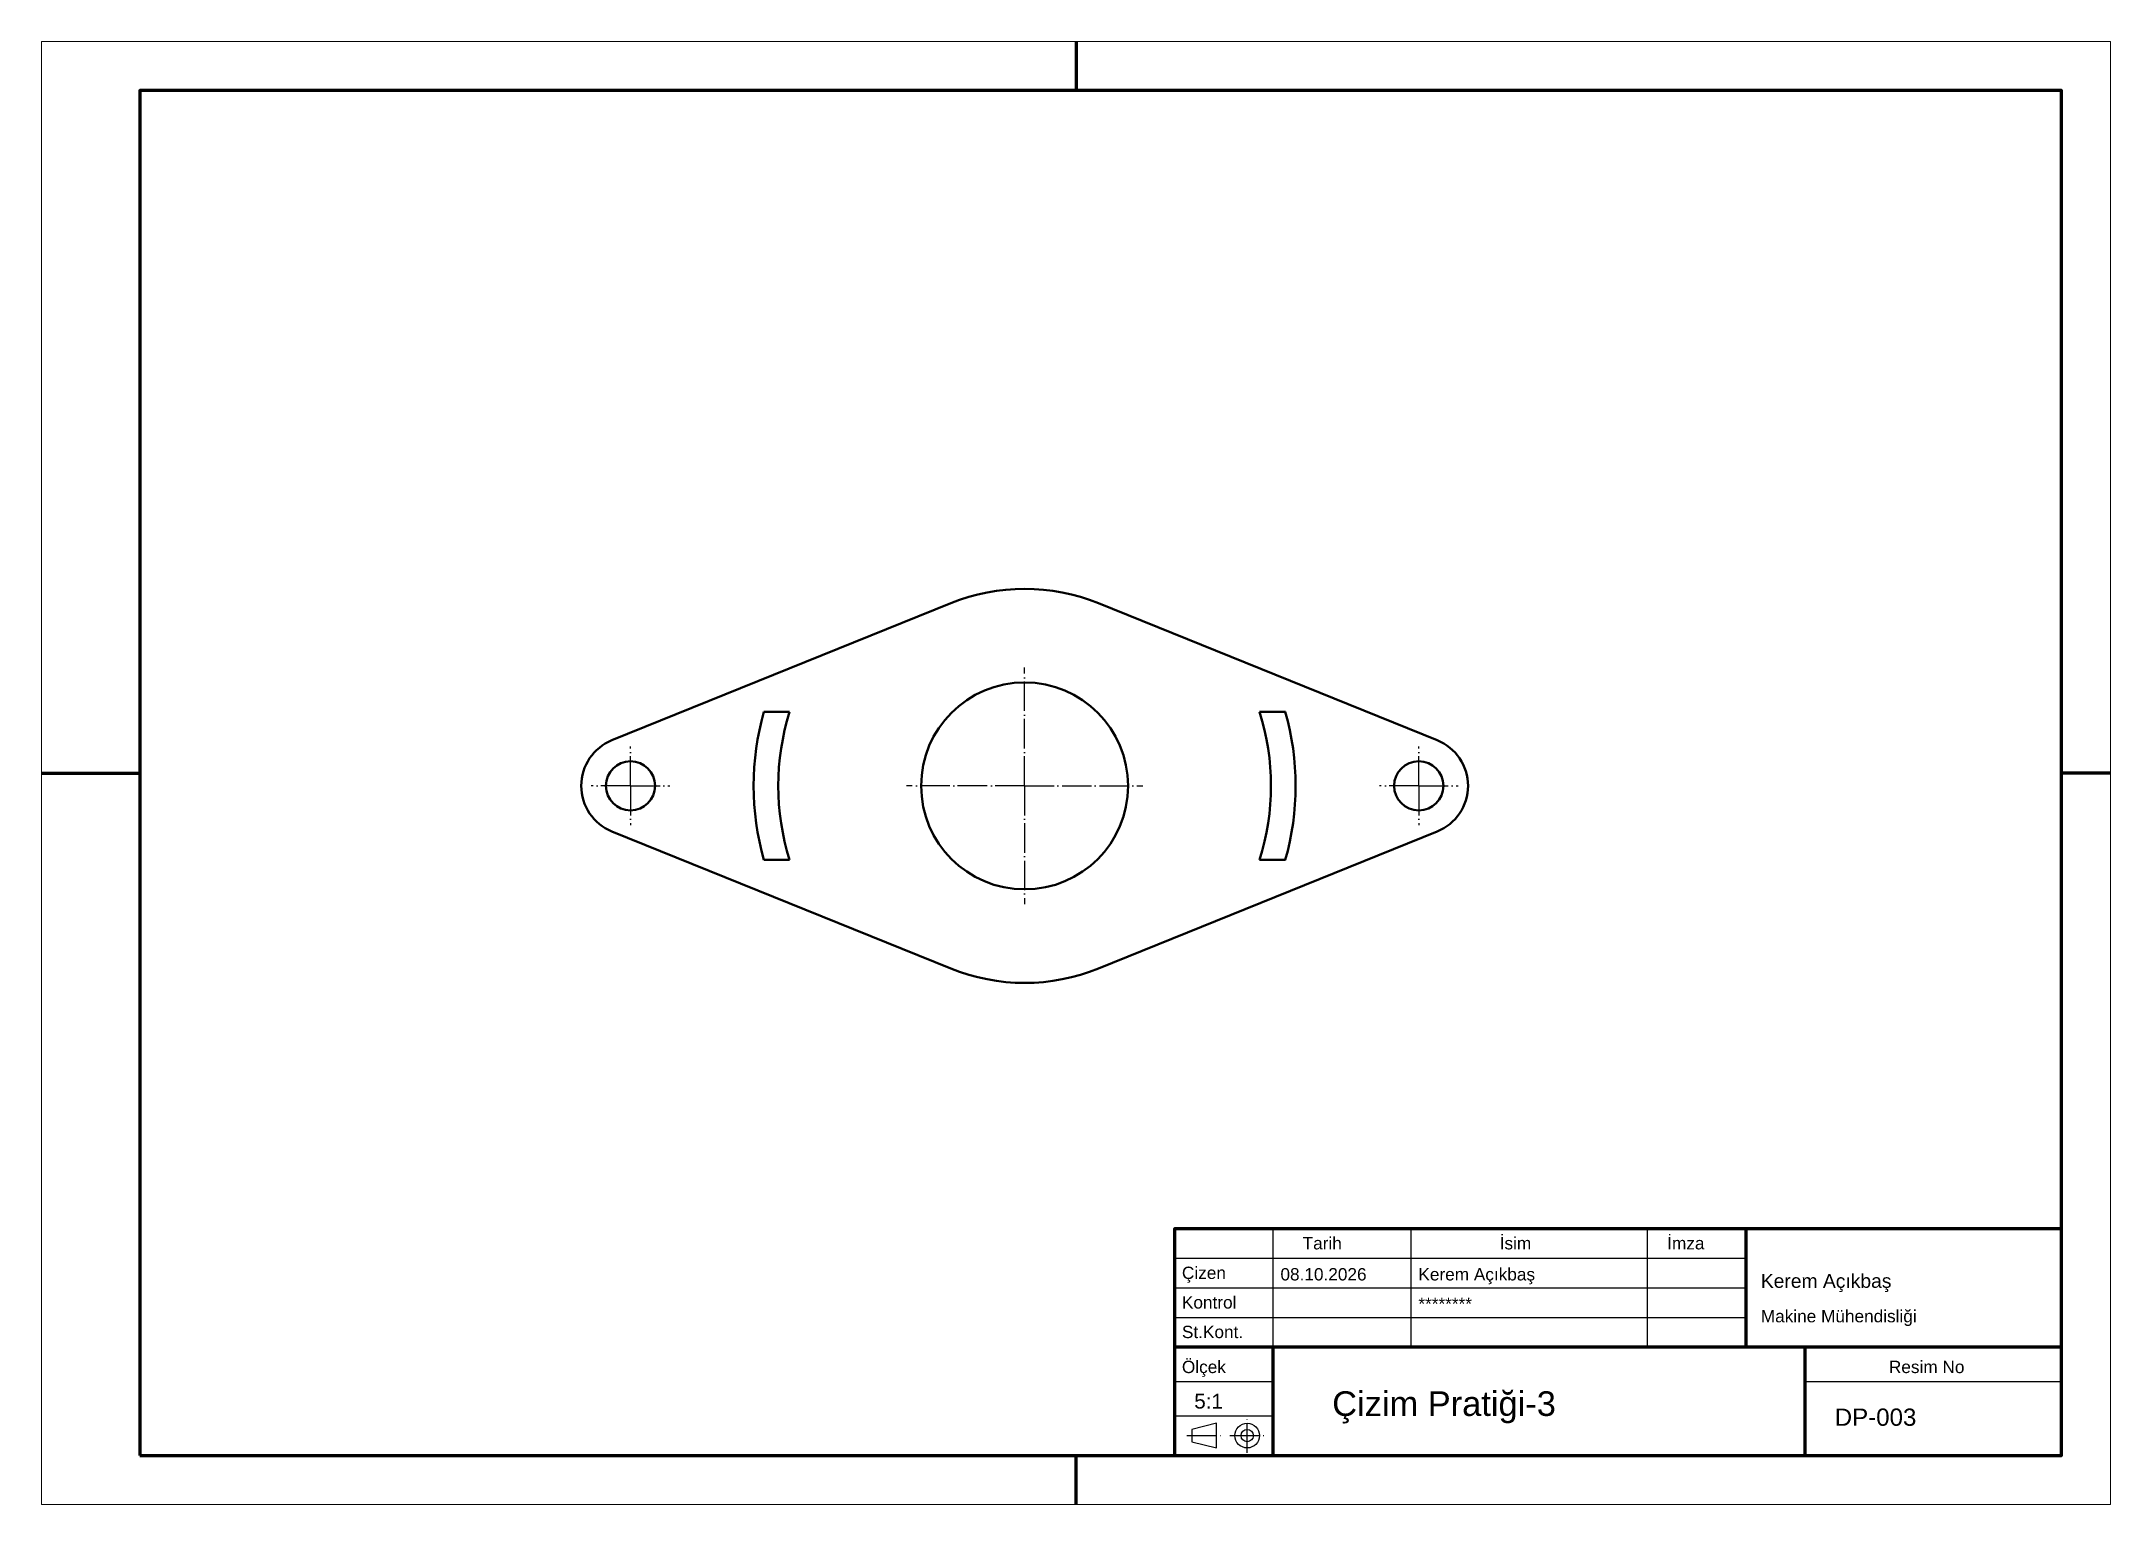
# Model space of a CAD drawing. Header units: millimetres. Extents: x 0 to 420, y 0 to 297.
import ezdxf

# ---------------------------------------------------------------- set-up
doc = ezdxf.new("R2010")
doc.units = ezdxf.units.MM
doc.header["$LTSCALE"] = 0.25
doc.linetypes.add('ACAD_ISO04W100', pattern=[30, 24, -3, 0, -3])
for name, color, linetype, lineweight in [('01-GORUNEN', 7, 'Continuous', 50), ('03-EKSEN', 1, 'ACAD_ISO04W100', 25), ('07-YAZI', 7, 'Continuous', 25), ('09-CERCEVE', 7, 'Continuous', 70)]:
    doc.layers.add(name, color=color, linetype=linetype, lineweight=lineweight)
doc.layers.add('04-YAPI', color=8, linetype='Continuous', lineweight=13, plot=False)
doc.styles.add('TR-YAZI', font='arial.ttf')

# ---------------------------------------------------------------- blocks, each defined once
blk = doc.blocks.new('ANTET')
at = {"layer": '03-EKSEN'}
for p, q in [((-165.25, 0.5), (-165.25, 7.5)), ((-177.5, 4), (-170.5, 4)), ((-168.75, 4), (-161.75, 4))]:
    blk.add_line(p, q, dxfattribs=at)
at = {"layer": '07-YAZI'}
for p, q in [((-160, 22), (-160, 46)), ((-132, 22), (-132, 46)), ((-84, 22), (-84, 46)), ((-180, 40), (-64, 40)), ((-180, 34), (-64, 34)), ((-180, 28), (-64, 28)), ((-180, 15), (-160, 15)), ((-52, 15), (0, 15)), ((-180, 8), (-160, 8))]:
    blk.add_line(p, q, dxfattribs=at)
blk.add_lwpolyline([(-176.5, 2.75), (-171.5, 1.5), (-171.5, 6.5), (-176.5, 5.25), (-176.5, 2.75)], dxfattribs=at)
for radius in [2.5, 1.25]:
    blk.add_circle((-165.25, 4), radius, dxfattribs=at)
at = {"layer": '09-CERCEVE'}
for p, q in [((-64, 22), (-64, 46)), ((-180, 22), (0, 22)), ((-160, 0), (-160, 22)), ((-52, 0), (-52, 22))]:
    blk.add_line(p, q, dxfattribs=at)
blk.add_lwpolyline([(-180, 0), (0, 0), (0, 46), (-180, 46), (-180, 0)], dxfattribs=at)
at = {"layer": '07-YAZI', "style": 'TR-YAZI'}
for s, p in [('Tarih', (-154, 41.8)), ('İsim', (-114, 41.8)), ('İmza', (-80, 41.8)), ('Çizen', (-178.5, 35.8)), ('Kontrol', (-178.5, 29.8)), ('St.Kont.', (-178.5, 23.8)), ('Ölçek', (-178.5, 16.7)), ('Resim No', (-35, 16.7))]:
    blk.add_text(s, height=2.5, dxfattribs=at).set_placement(p)
for tag, p, height in [('TARIH', (-158.5, 35.5), 2.5), ('CIZEN', (-130.5, 35.5), 2.5), ('KURUM', (-61, 34), 2.8), ('NO', (-130.5, 29.5), 2.5), ('BOLUM', (-61, 27), 2.5), ('PARCA', (-148, 8), 5), ('OLCEK', (-176, 9.5), 3), ('RESIMNO', (-46, 6), 3.5)]:
    blk.add_attdef(tag, p, '', height=height, dxfattribs=at)

msp = doc.modelspace()

# ---------------------------------------------------------------- linework, layer by layer
at = {"layer": '01-GORUNEN'}
for p, q in [((184.57, 182.97), (115.82, 155.16)), ((214.57, 182.97), (283.32, 155.16)), ((146.66, 160.89), (151.87, 160.89)), ((252.49, 160.89), (247.27, 160.89)), ((184.57, 108.81), (115.82, 136.62)), ((214.57, 108.81), (283.32, 136.62)), ((146.66, 130.89), (151.87, 130.89)), ((252.49, 130.89), (247.27, 130.89))]:
    msp.add_line(p, q, dxfattribs=at)
for centre, radius in [((199.57, 145.89), 21), ((119.57, 145.89), 5), ((279.57, 145.89), 5)]:
    msp.add_circle(centre, radius, dxfattribs=at)
for centre, radius, start, end in [((199.57, 145.89), 40, 67.9757, 112.0243), ((199.57, 145.89), 55, 164.1734, 195.8266), ((199.57, 145.89), 50, 162.5424, 197.4576), ((199.57, 145.89), 50, 342.5424, 17.4576), ((199.57, 145.89), 55, 344.1734, 15.8266), ((119.57, 145.89), 10, 112.0243, 247.9757), ((279.57, 145.89), 10, 292.0243, 67.9757), ((199.57, 145.89), 40, 247.9757, 292.0243)]:
    msp.add_arc(centre, radius, start, end, dxfattribs=at)
at = {"layer": '03-EKSEN'}
for p, q in [((199.57, 145.89), (199.57, 169.89)), ((119.57, 145.89), (119.57, 153.89)), ((279.57, 145.89), (279.57, 153.89)), ((119.57, 145.89), (111.57, 145.89)), ((119.57, 145.89), (119.57, 137.89)), ((119.57, 145.89), (127.57, 145.89)), ((199.57, 145.89), (175.57, 145.89)), ((199.57, 145.89), (199.57, 121.89)), ((199.57, 145.89), (223.57, 145.89)), ((279.57, 145.89), (271.57, 145.89)), ((279.57, 145.89), (279.57, 137.89)), ((279.57, 145.89), (287.57, 145.89))]:
    msp.add_line(p, q, dxfattribs=at)
at = {"layer": '04-YAPI'}
msp.add_lwpolyline([(0, 0), (420, 0), (420, 297), (0, 297), (0, 0)], dxfattribs=at)
at = {"layer": '09-CERCEVE'}
for p, q in [((210, 297), (210, 287)), ((0, 148.5), (20, 148.5)), ((420, 148.5), (410, 148.5)), ((210, 0), (210, 10))]:
    msp.add_line(p, q, dxfattribs=at)
msp.add_lwpolyline([(20, 10), (410, 10), (410, 287), (20, 287), (20, 10)], dxfattribs=at)

# ---------------------------------------------------------------- block references
msp.add_blockref('ANTET', (410, 10)).add_auto_attribs({'KURUM': 'Kerem Açıkbaş', 'BOLUM': 'Makine Mühendisliği', 'TARIH': '08.10.2026', 'CIZEN': 'Kerem Açıkbaş', 'NO': '********', 'OLCEK': '5:1', 'PARCA': 'Çizim Pratiği-3', 'RESIMNO': 'DP-003'})

doc.saveas('drawing.dxf')
